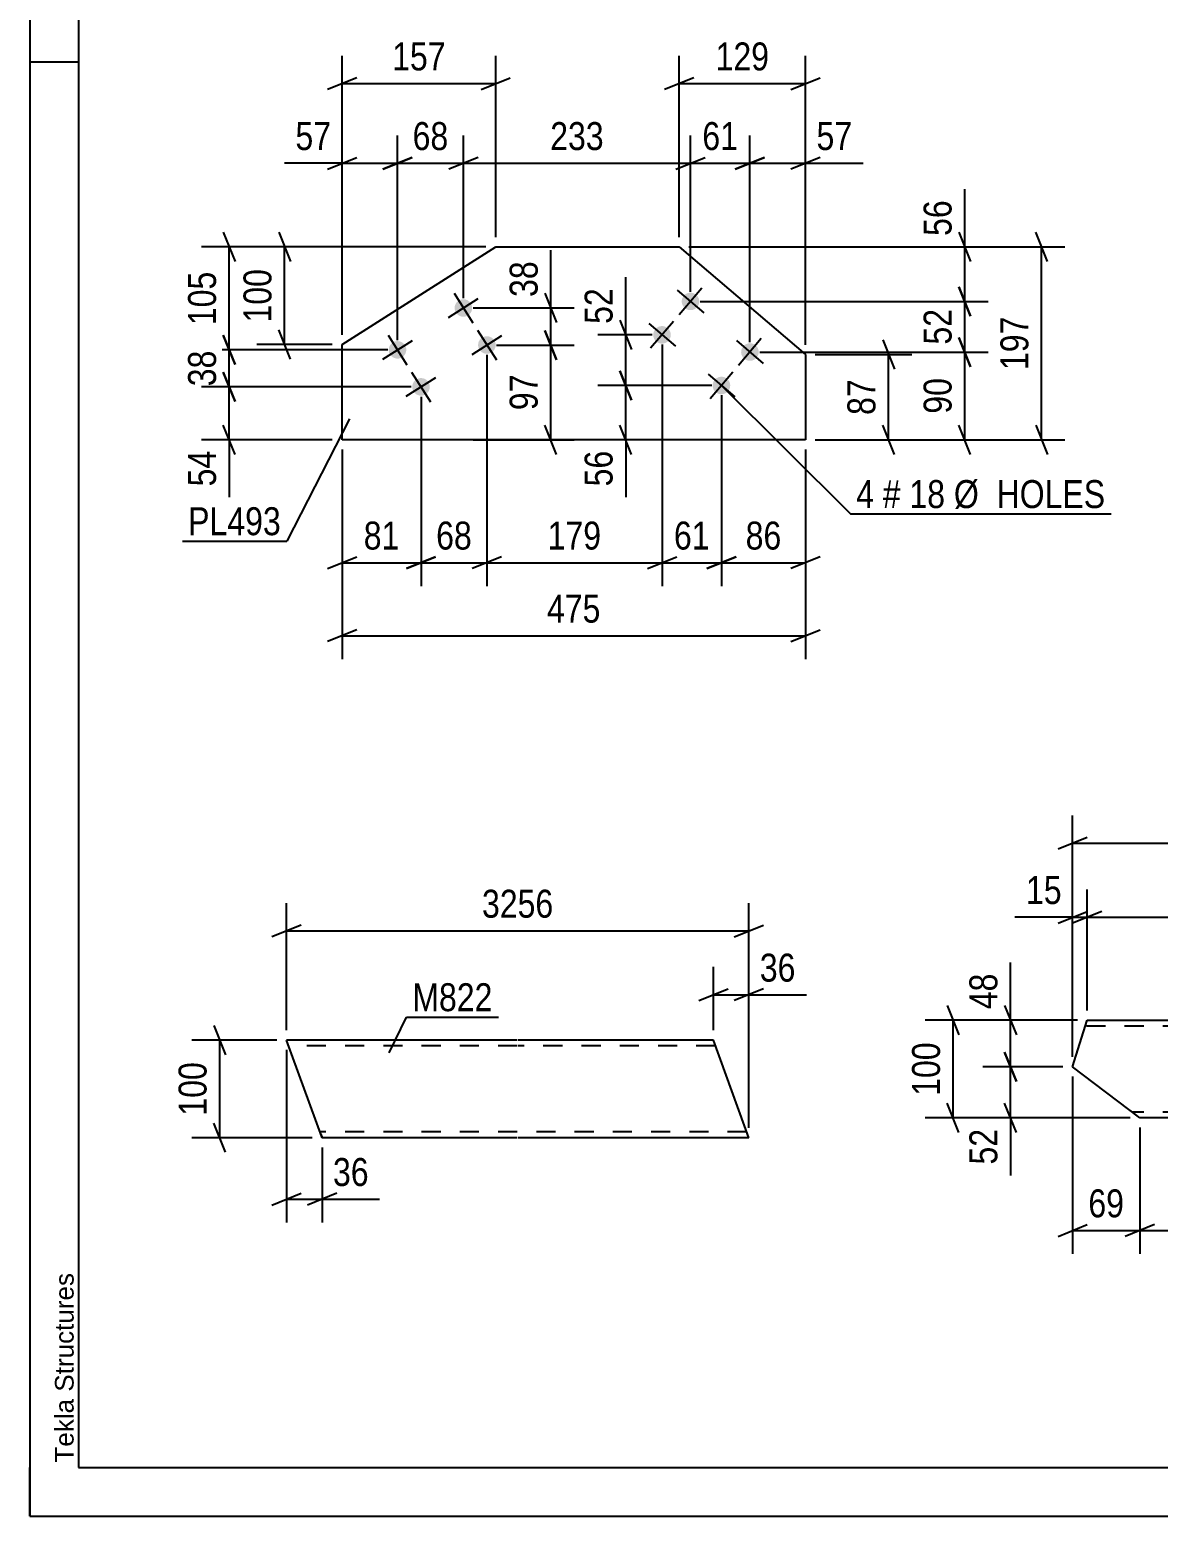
# Model space of a CAD drawing. Header units: millimetres. Extents: x 0 to 420, y 0 to 297.
# Drawn here: x 0 to 115.7, y 0 to 152.3 of the extents above; entities that cross this region are included whole.
import ezdxf

# ---------------------------------------------------------------- set-up
doc = ezdxf.new("R2010")
doc.units = ezdxf.units.MM
doc.linetypes.add('DXK_LINE_DOT2', pattern=[3.9198, 1.9599, -1.9599])
doc.styles.add('Arial', font='ARIAL.TTF', dxfattribs={"height": 0.2})
doc.styles.add('Arial Narrow', font='ARIALN.TTF', dxfattribs={"height": 0.2})

# ---------------------------------------------------------------- blocks, each defined once
blk = doc.blocks.new('Unknown-761523275-1113')
at = {"color": 5, "linetype": 'Continuous'}
for p, q in [((0, 297), (0, 0)), ((5, 292), (5, 5)), ((5, 149), (0, 149)), ((0, 0), (0, 5)), ((5, 5), (415, 5)), ((0, 0), (420, 0))]:
    blk.add_line(p, q, dxfattribs=at)
at = {"color": 174, "linetype": 'Continuous', "style": 'Arial'}
blk.add_text('Tekla Structures', height=1.9102, rotation=90, dxfattribs=at).set_placement((4.5, 5.5))
blk = doc.blocks.new('Part-761523275-16769 - 16768')
at = {"color": 2, "linetype": 'Continuous'}
for p, q in [((49.96, 48.79), (26.32, 48.79)), ((29.92, 38.88), (26.32, 48.79)), ((70.06, 48.79), (50.06, 48.79)), ((73.26, 39.99), (70.06, 48.79)), ((73.7, 38.79), (73.26, 39.99)), ((29.96, 38.79), (29.92, 38.88)), ((49.96, 38.79), (29.96, 38.79)), ((73.7, 38.79), (50.06, 38.79))]:
    blk.add_line(p, q, dxfattribs=at)
at = {"color": 7, "linetype": 'DXK_LINE_DOT2'}
for p, q in [((49.96, 48.19), (26.53, 48.19)), ((70.27, 48.19), (50.06, 48.19)), ((49.96, 39.39), (29.74, 39.39)), ((29.83, 39.14), (29.96, 38.79)), ((73.48, 39.39), (50.06, 39.39)), ((73.66, 38.88), (73.57, 39.14)), ((73.7, 38.79), (73.66, 38.88))]:
    blk.add_line(p, q, dxfattribs=at)
blk = doc.blocks.new('Part-761523275-16803 - 16802')
at = {"color": 2, "linetype": 'Continuous'}
for p, q in [((106.88, 46.06), (108.36, 50.82)), ((108.36, 50.82), (133.76, 50.82)), ((133.86, 50.82), (153.86, 50.82)), ((153.86, 50.82), (162.85, 43.97)), ((113.76, 40.82), (106.88, 46.06)), ((162.85, 43.97), (161.87, 40.82)), ((133.76, 40.82), (113.76, 40.82)), ((161.87, 40.82), (133.86, 40.82))]:
    blk.add_line(p, q, dxfattribs=at)
at = {"color": 7, "linetype": 'DXK_LINE_DOT2'}
for p, q in [((133.76, 50.22), (108.18, 50.22)), ((154.64, 50.22), (133.86, 50.22)), ((113.76, 40.82), (112.74, 41.6)), ((133.76, 41.42), (112.97, 41.42)), ((162.06, 41.42), (133.86, 41.42))]:
    blk.add_line(p, q, dxfattribs=at)
blk = doc.blocks.new('Part-761523275-11053 - 11052')
at = {"color": 2, "linetype": 'Continuous'}
for p, q in [((32.01, 120.05), (47.75, 130.05)), ((47.75, 130.05), (66.56, 130.05)), ((66.56, 130.05), (79.5, 119.03)), ((32.01, 110.3), (32.01, 120.05)), ((79.5, 119.03), (79.5, 110.3)), ((79.5, 110.3), (32.01, 110.3))]:
    blk.add_line(p, q, dxfattribs=at)
blk = doc.blocks.new('Bolt-761523275-11054 - 11052')
at = {"linetype": 'Continuous'}
for points in [[(68.4, 123.89, -1), (67.03, 125.05, -1)], [(65.48, 120.46, -1), (64.11, 121.63, -1)], [(74.49, 118.7, -1), (73.12, 119.87, -1)], [(71.57, 115.27, -1), (70.2, 116.44, -1)]]:
    blk.add_hatch(color=1, dxfattribs=at).paths.add_polyline_path(points)
at = {"color": 1, "linetype": 'Continuous'}
for p, q in [((66.34, 125.64), (69.09, 123.3)), ((68.88, 125.84), (66.55, 123.1)), ((63.43, 122.21), (66.17, 119.88)), ((65.96, 122.41), (63.63, 119.67)), ((72.44, 120.45), (75.18, 118.12)), ((74.97, 120.66), (72.64, 117.91)), ((69.52, 117.02), (72.26, 114.69)), ((72.06, 117.23), (69.72, 114.49))]:
    blk.add_line(p, q, dxfattribs=at)
blk = doc.blocks.new('Bolt-761523275-11055 - 11052')
at = {"linetype": 'Continuous'}
for points in [[(45.2, 124.28, -1), (43.68, 123.32, -1)], [(38.45, 119.99, -1), (36.93, 119.03, -1)], [(47.61, 120.49, -1), (46.09, 119.52, -1)], [(40.86, 116.2, -1), (39.34, 115.23, -1)]]:
    blk.add_hatch(color=1, dxfattribs=at).paths.add_polyline_path(points)
at = {"color": 1, "linetype": 'Continuous'}
for p, q in [((43.48, 125.32), (45.41, 122.28)), ((42.92, 122.84), (45.96, 124.77)), ((36.17, 118.55), (39.21, 120.48)), ((36.72, 121.03), (38.65, 117.99)), ((45.33, 119.04), (48.37, 120.97)), ((45.89, 121.52), (47.82, 118.48)), ((38.58, 114.75), (41.62, 116.68)), ((39.14, 117.23), (41.07, 114.19))]:
    blk.add_line(p, q, dxfattribs=at)
blk = doc.blocks.new('StraightDimension-761523275-17254 - 16768')
at = {"color": 7, "linetype": 'Continuous'}
for p, q in [((18.87, 50.29), (20.07, 47.29)), ((25.32, 48.79), (16.62, 48.79)), ((19.47, 38.79), (19.47, 48.79)), ((20.07, 37.29), (18.87, 40.29)), ((28.96, 38.79), (16.62, 38.79))]:
    blk.add_line(p, q, dxfattribs=at)
at = {"color": 0}
blk.add_wipeout([(18.72, 47.13), (14.52, 47.13), (14.52, 40.45), (18.72, 40.45)], dxfattribs=at)
at = {"color": 3, "style": 'Arial Narrow'}
blk.add_text('100', height=2.863, rotation=90.0002, dxfattribs=at).set_placement((18.12, 41.05))
blk = doc.blocks.new('StraightDimension-761523275-17178 - 16768')
at = {"color": 7, "linetype": 'Continuous'}
for p, q in [((26.32, 49.79), (26.32, 62.83)), ((73.7, 39.79), (73.7, 62.83)), ((27.82, 60.58), (24.82, 59.38)), ((26.32, 59.98), (73.7, 59.98)), ((72.2, 59.38), (75.2, 60.58))]:
    blk.add_line(p, q, dxfattribs=at)
at = {"color": 0}
blk.add_wipeout([(54.26, 60.73), (54.26, 64.93), (45.75, 64.93), (45.75, 60.73)], dxfattribs=at)
at = {"color": 3, "style": 'Arial Narrow'}
blk.add_text('3256', height=2.863, dxfattribs=at).set_placement((46.35, 61.33))
blk = doc.blocks.new('StraightDimension-761523275-17189 - 16768')
at = {"color": 7, "linetype": 'Continuous'}
for p, q in [((70.06, 49.79), (70.06, 56.28)), ((73.7, 39.79), (73.7, 56.28)), ((68.56, 52.83), (71.56, 54.03)), ((70.06, 53.43), (73.7, 53.43)), ((75.2, 54.03), (72.2, 52.83))]:
    blk.add_line(p, q, dxfattribs=at)
at = {"color": 0}
blk.add_wipeout([(79.08, 54.18), (79.08, 58.38), (74.22, 58.38), (74.22, 54.18)], dxfattribs=at)
at = {"color": 7, "linetype": 'Continuous'}
blk.add_line((73.7, 53.43), (79.6, 53.43), dxfattribs=at)
blk.add_line((73.7, 53.43), (79.6, 53.43), dxfattribs=at)
at = {"color": 3, "style": 'Arial Narrow'}
blk.add_text('36', height=2.863, dxfattribs=at).set_placement((74.82, 54.78))
blk = doc.blocks.new('StraightDimension-761523275-17204 - 16768')
at = {"color": 7, "linetype": 'Continuous'}
for p, q in [((26.32, 47.79), (26.32, 30.09)), ((29.96, 37.79), (29.96, 30.09)), ((24.82, 31.89), (27.82, 33.09)), ((26.32, 32.49), (29.96, 32.49)), ((31.46, 33.09), (28.46, 31.89))]:
    blk.add_line(p, q, dxfattribs=at)
at = {"color": 0}
blk.add_wipeout([(35.34, 33.24), (35.34, 37.44), (30.48, 37.44), (30.48, 33.24)], dxfattribs=at)
at = {"color": 7, "linetype": 'Continuous'}
blk.add_line((29.96, 32.49), (35.86, 32.49), dxfattribs=at)
blk.add_line((29.96, 32.49), (35.86, 32.49), dxfattribs=at)
at = {"color": 3, "style": 'Arial Narrow'}
blk.add_text('36', height=2.863, dxfattribs=at).set_placement((31.08, 33.84))
blk = doc.blocks.new('StraightDimension-761523275-16851 - 16802')
at = {"color": 7, "linetype": 'Continuous'}
for p, q in [((106.88, 47.06), (106.88, 64.23)), ((108.36, 51.82), (108.36, 64.23)), ((105.38, 60.78), (108.38, 61.98)), ((109.86, 61.98), (106.86, 60.78)), ((106.88, 61.38), (108.36, 61.38))]:
    blk.add_line(p, q, dxfattribs=at)
at = {"color": 0}
blk.add_wipeout([(106.36, 62.13), (106.36, 66.33), (101.5, 66.33), (101.5, 62.13)], dxfattribs=at)
at = {"color": 7, "linetype": 'Continuous'}
blk.add_line((106.88, 61.38), (100.97, 61.38), dxfattribs=at)
blk.add_line((106.88, 61.38), (100.97, 61.38), dxfattribs=at)
at = {"color": 3, "style": 'Arial Narrow'}
blk.add_text('15', height=2.863, dxfattribs=at).set_placement((102.1, 62.73))
blk = doc.blocks.new('StraightDimension-761523275-17006 - 16802')
at = {"color": 7, "linetype": 'Continuous'}
for p, q in [((99.91, 52.32), (101.11, 49.32)), ((107.36, 50.82), (97.66, 50.82)), ((100.51, 46.06), (100.51, 50.82)), ((101.11, 44.56), (99.91, 47.56)), ((105.88, 46.06), (97.66, 46.06))]:
    blk.add_line(p, q, dxfattribs=at)
at = {"color": 0}
blk.add_wipeout([(99.76, 56.2), (95.56, 56.2), (95.56, 51.35), (99.76, 51.35)], dxfattribs=at)
at = {"color": 7, "linetype": 'Continuous'}
blk.add_line((100.51, 50.82), (100.51, 56.73), dxfattribs=at)
blk.add_line((100.51, 50.82), (100.51, 56.73), dxfattribs=at)
at = {"color": 3, "style": 'Arial Narrow'}
blk.add_text('48', height=2.863, rotation=90.0002, dxfattribs=at).set_placement((99.16, 51.95))
blk = doc.blocks.new('StraightDimension-761523275-16817 - 16802')
at = {"color": 7, "linetype": 'Continuous'}
for p, q in [((106.88, 47.06), (106.88, 71.8)), ((162.85, 44.97), (162.85, 71.8)), ((108.38, 69.55), (105.38, 68.35)), ((106.88, 68.95), (162.85, 68.95)), ((161.35, 68.35), (164.35, 69.55))]:
    blk.add_line(p, q, dxfattribs=at)
at = {"color": 0}
blk.add_wipeout([(139.12, 69.7), (139.12, 73.9), (130.61, 73.9), (130.61, 69.7)], dxfattribs=at)
at = {"color": 3, "style": 'Arial Narrow'}
blk.add_text('3162', height=2.863, dxfattribs=at).set_placement((131.21, 70.3))
blk = doc.blocks.new('StraightDimension-761523275-16928 - 16802')
at = {"color": 7, "linetype": 'Continuous'}
for p, q in [((113.76, 39.82), (113.76, 26.88)), ((161.87, 39.82), (161.87, 26.88)), ((115.26, 29.88), (112.26, 28.68)), ((113.76, 29.28), (161.87, 29.28)), ((160.37, 28.68), (163.37, 29.88))]:
    blk.add_line(p, q, dxfattribs=at)
at = {"color": 0}
blk.add_wipeout([(142.07, 30.03), (142.07, 34.23), (133.56, 34.23), (133.56, 30.03)], dxfattribs=at)
at = {"color": 3, "style": 'Arial Narrow'}
blk.add_text('3083', height=2.863, dxfattribs=at).set_placement((134.16, 30.63))
blk = doc.blocks.new('StraightDimension-761523275-17055 - 16802')
at = {"color": 7, "linetype": 'Continuous'}
for p, q in [((94.03, 52.32), (95.23, 49.32)), ((107.36, 50.82), (91.78, 50.82)), ((94.63, 40.82), (94.63, 50.82)), ((95.23, 39.32), (94.03, 42.32)), ((112.76, 40.82), (91.78, 40.82))]:
    blk.add_line(p, q, dxfattribs=at)
at = {"color": 0}
blk.add_wipeout([(93.88, 49.16), (89.68, 49.16), (89.68, 42.48), (93.88, 42.48)], dxfattribs=at)
at = {"color": 3, "style": 'Arial Narrow'}
blk.add_text('100', height=2.863, rotation=90.0002, dxfattribs=at).set_placement((93.28, 43.08))
blk = doc.blocks.new('StraightDimension-761523275-16850 - 16802')
at = {"color": 7, "linetype": 'Continuous'}
for p, q in [((108.36, 51.82), (108.36, 64.23)), ((153.86, 51.82), (153.86, 64.23)), ((109.86, 61.98), (106.86, 60.78)), ((108.36, 61.38), (153.86, 61.38)), ((152.36, 60.78), (155.36, 61.98))]:
    blk.add_line(p, q, dxfattribs=at)
at = {"color": 0}
blk.add_wipeout([(135.37, 62.13), (135.37, 66.33), (126.85, 66.33), (126.85, 62.13)], dxfattribs=at)
at = {"color": 3, "style": 'Arial Narrow'}
blk.add_text('3057', height=2.863, dxfattribs=at).set_placement((127.45, 62.73))
blk = doc.blocks.new('StraightDimension-761523275-16929 - 16802')
at = {"color": 7, "linetype": 'Continuous'}
for p, q in [((106.88, 45.06), (106.88, 26.88)), ((113.76, 39.82), (113.76, 26.88)), ((105.38, 28.68), (108.38, 29.88)), ((106.88, 29.28), (113.76, 29.28)), ((115.26, 29.88), (112.26, 28.68))]:
    blk.add_line(p, q, dxfattribs=at)
at = {"color": 0}
blk.add_wipeout([(112.75, 30.03), (112.75, 34.23), (107.89, 34.23), (107.89, 30.03)], dxfattribs=at)
at = {"color": 3, "style": 'Arial Narrow'}
blk.add_text('69', height=2.863, dxfattribs=at).set_placement((108.49, 30.63))
blk = doc.blocks.new('StraightDimension-761523275-17007 - 16802')
at = {"color": 7, "linetype": 'Continuous'}
for p, q in [((99.91, 47.56), (101.11, 44.56)), ((105.88, 46.06), (97.66, 46.06)), ((100.51, 40.82), (100.51, 46.06)), ((101.11, 39.32), (99.91, 42.32)), ((112.76, 40.82), (97.66, 40.82))]:
    blk.add_line(p, q, dxfattribs=at)
at = {"color": 0}
blk.add_wipeout([(99.76, 40.3), (95.56, 40.3), (95.56, 35.44), (99.76, 35.44)], dxfattribs=at)
at = {"color": 7, "linetype": 'Continuous'}
blk.add_line((100.51, 40.82), (100.51, 34.92), dxfattribs=at)
blk.add_line((100.51, 40.82), (100.51, 34.92), dxfattribs=at)
at = {"color": 3, "style": 'Arial Narrow'}
blk.add_text('52', height=2.863, rotation=90.0002, dxfattribs=at).set_placement((99.16, 36.04))
blk = doc.blocks.new('StraightDimension-761523275-15028 - 11052')
at = {"color": 7, "linetype": 'Continuous'}
for p, q in [((44.44, 124.8), (44.44, 141.48)), ((67.71, 125.47), (67.71, 141.48)), ((45.94, 139.23), (42.94, 138.03)), ((44.44, 138.63), (67.71, 138.63)), ((66.21, 138.03), (69.21, 139.23))]:
    blk.add_line(p, q, dxfattribs=at)
at = {"color": 0}
blk.add_wipeout([(59.42, 139.38), (59.42, 143.58), (52.74, 143.58), (52.74, 139.38)], dxfattribs=at)
at = {"color": 3, "style": 'Arial Narrow'}
blk.add_text('233', height=2.863, dxfattribs=at).set_placement((53.34, 139.98))
blk = doc.blocks.new('StraightDimension-761523275-15030 - 11052')
at = {"color": 7, "linetype": 'Continuous'}
for p, q in [((32.01, 121.05), (32.01, 141.48)), ((37.69, 120.51), (37.69, 141.48)), ((30.51, 138.03), (33.51, 139.23)), ((32.01, 138.63), (37.69, 138.63)), ((39.19, 139.23), (36.19, 138.03))]:
    blk.add_line(p, q, dxfattribs=at)
at = {"color": 0}
blk.add_wipeout([(31.49, 139.38), (31.49, 143.58), (26.63, 143.58), (26.63, 139.38)], dxfattribs=at)
at = {"color": 7, "linetype": 'Continuous'}
blk.add_line((32.01, 138.63), (26.11, 138.63), dxfattribs=at)
blk.add_line((32.01, 138.63), (26.11, 138.63), dxfattribs=at)
at = {"color": 3, "style": 'Arial Narrow'}
blk.add_text('57', height=2.863, dxfattribs=at).set_placement((27.23, 139.98))
blk = doc.blocks.new('StraightDimension-761523275-15026 - 11052')
at = {"color": 7, "linetype": 'Continuous'}
for p, q in [((73.81, 120.28), (73.81, 141.48)), ((79.5, 120.03), (79.5, 141.48)), ((72.31, 138.03), (75.31, 139.23)), ((73.81, 138.63), (79.5, 138.63)), ((81, 139.23), (78, 138.03))]:
    blk.add_line(p, q, dxfattribs=at)
at = {"color": 0}
blk.add_wipeout([(84.88, 139.38), (84.88, 143.58), (80.03, 143.58), (80.03, 139.38)], dxfattribs=at)
at = {"color": 7, "linetype": 'Continuous'}
blk.add_line((79.5, 138.63), (85.41, 138.63), dxfattribs=at)
blk.add_line((79.5, 138.63), (85.41, 138.63), dxfattribs=at)
at = {"color": 3, "style": 'Arial Narrow'}
blk.add_text('57', height=2.863, dxfattribs=at).set_placement((80.63, 139.98))
blk = doc.blocks.new('StraightDimension-761523275-15027 - 11052')
at = {"color": 7, "linetype": 'Continuous'}
for p, q in [((67.71, 125.47), (67.71, 141.48)), ((73.81, 120.28), (73.81, 141.48)), ((66.21, 138.03), (69.21, 139.23)), ((67.71, 138.63), (73.81, 138.63)), ((75.31, 139.23), (72.31, 138.03))]:
    blk.add_line(p, q, dxfattribs=at)
at = {"color": 0}
blk.add_wipeout([(73.19, 139.38), (73.19, 143.58), (68.33, 143.58), (68.33, 139.38)], dxfattribs=at)
at = {"color": 3, "style": 'Arial Narrow'}
blk.add_text('61', height=2.863, dxfattribs=at).set_placement((68.93, 139.98))
blk = doc.blocks.new('StraightDimension-761523275-15029 - 11052')
at = {"color": 7, "linetype": 'Continuous'}
for p, q in [((37.69, 120.51), (37.69, 141.48)), ((44.44, 124.8), (44.44, 141.48)), ((36.19, 138.03), (39.19, 139.23)), ((37.69, 138.63), (44.44, 138.63)), ((45.94, 139.23), (42.94, 138.03))]:
    blk.add_line(p, q, dxfattribs=at)
at = {"color": 0}
blk.add_wipeout([(43.49, 139.38), (43.49, 143.58), (38.64, 143.58), (38.64, 139.38)], dxfattribs=at)
at = {"color": 3, "style": 'Arial Narrow'}
blk.add_text('68', height=2.863, dxfattribs=at).set_placement((39.24, 139.98))
blk = doc.blocks.new('StraightDimension-761523275-15099 - 11052')
at = {"color": 7, "linetype": 'Continuous'}
for p, q in [((66.56, 131.05), (66.56, 149.64)), ((79.5, 120.03), (79.5, 149.64)), ((68.06, 147.39), (65.06, 146.19)), ((66.56, 146.79), (79.5, 146.79)), ((78, 146.19), (81, 147.39))]:
    blk.add_line(p, q, dxfattribs=at)
at = {"color": 0}
blk.add_wipeout([(76.37, 147.54), (76.37, 151.74), (69.69, 151.74), (69.69, 147.54)], dxfattribs=at)
at = {"color": 3, "style": 'Arial Narrow'}
blk.add_text('129', height=2.863, dxfattribs=at).set_placement((70.29, 148.14))
blk = doc.blocks.new('StraightDimension-761523275-15391 - 11052')
at = {"color": 7, "linetype": 'Continuous'}
for p, q in [((60.48, 117.36), (61.68, 114.36)), ((69.89, 115.86), (58.23, 115.86)), ((61.08, 110.3), (61.08, 115.86)), ((61.68, 108.8), (60.48, 111.8)), ((63.8, 110.3), (58.23, 110.3))]:
    blk.add_line(p, q, dxfattribs=at)
at = {"color": 0}
blk.add_wipeout([(60.33, 109.78), (56.13, 109.78), (56.13, 104.92), (60.33, 104.92)], dxfattribs=at)
at = {"color": 7, "linetype": 'Continuous'}
blk.add_line((61.08, 110.3), (61.08, 104.4), dxfattribs=at)
blk.add_line((61.08, 110.3), (61.08, 104.4), dxfattribs=at)
at = {"color": 3, "style": 'Arial Narrow'}
blk.add_text('56', height=2.863, rotation=90.0002, dxfattribs=at).set_placement((59.73, 105.52))
blk = doc.blocks.new('StraightDimension-761523275-15101 - 11052')
at = {"color": 7, "linetype": 'Continuous'}
for p, q in [((32.01, 121.05), (32.01, 149.64)), ((47.75, 131.05), (47.75, 149.64)), ((33.51, 147.39), (30.51, 146.19)), ((32.01, 146.79), (47.75, 146.79)), ((46.25, 146.19), (49.25, 147.39))]:
    blk.add_line(p, q, dxfattribs=at)
at = {"color": 0}
blk.add_wipeout([(43.23, 147.54), (43.23, 151.74), (36.54, 151.74), (36.54, 147.54)], dxfattribs=at)
at = {"color": 3, "style": 'Arial Narrow'}
blk.add_text('157', height=2.863, dxfattribs=at).set_placement((37.14, 148.14))
blk = doc.blocks.new('StraightDimension-761523275-15268 - 11052')
at = {"color": 7, "linetype": 'Continuous'}
for p, q in [((95.22, 131.55), (96.42, 128.55)), ((67.56, 130.05), (98.22, 130.05)), ((95.82, 124.47), (95.82, 130.05)), ((96.42, 122.97), (95.22, 125.97)), ((68.71, 124.47), (98.22, 124.47))]:
    blk.add_line(p, q, dxfattribs=at)
at = {"color": 0}
blk.add_wipeout([(95.07, 135.43), (90.87, 135.43), (90.87, 130.58), (95.07, 130.58)], dxfattribs=at)
at = {"color": 7, "linetype": 'Continuous'}
blk.add_line((95.82, 130.05), (95.82, 135.96), dxfattribs=at)
blk.add_line((95.82, 130.05), (95.82, 135.96), dxfattribs=at)
at = {"color": 3, "style": 'Arial Narrow'}
blk.add_text('56', height=2.863, rotation=90.0002, dxfattribs=at).set_placement((94.47, 131.18))
blk = doc.blocks.new('StraightDimension-761523275-15140 - 11052')
at = {"color": 7, "linetype": 'Continuous'}
for p, q in [((70.89, 114.86), (70.89, 95.3)), ((79.5, 109.3), (79.5, 95.3)), ((69.39, 97.1), (72.39, 98.3)), ((70.89, 97.7), (79.5, 97.7)), ((81, 98.3), (78, 97.1))]:
    blk.add_line(p, q, dxfattribs=at)
at = {"color": 0}
blk.add_wipeout([(77.62, 98.45), (77.62, 102.65), (72.77, 102.65), (72.77, 98.45)], dxfattribs=at)
at = {"color": 3, "style": 'Arial Narrow'}
blk.add_text('86', height=2.863, dxfattribs=at).set_placement((73.37, 99.05))
blk = doc.blocks.new('StraightDimension-761523275-15269 - 11052')
at = {"color": 7, "linetype": 'Continuous'}
for p, q in [((95.22, 125.97), (96.42, 122.97)), ((68.71, 124.47), (98.22, 124.47)), ((95.82, 119.28), (95.82, 124.47)), ((96.42, 117.78), (95.22, 120.78)), ((74.81, 119.28), (98.22, 119.28))]:
    blk.add_line(p, q, dxfattribs=at)
at = {"color": 0}
blk.add_wipeout([(95.07, 124.31), (90.87, 124.31), (90.87, 119.45), (95.07, 119.45)], dxfattribs=at)
at = {"color": 3, "style": 'Arial Narrow'}
blk.add_text('52', height=2.863, rotation=90.0002, dxfattribs=at).set_placement((94.47, 120.05))
blk = doc.blocks.new('StraightDimension-761523275-15141 - 11052')
at = {"color": 7, "linetype": 'Continuous'}
for p, q in [((64.8, 120.04), (64.8, 95.3)), ((70.89, 114.86), (70.89, 95.3)), ((63.3, 97.1), (66.3, 98.3)), ((64.8, 97.7), (70.89, 97.7)), ((72.39, 98.3), (69.39, 97.1))]:
    blk.add_line(p, q, dxfattribs=at)
at = {"color": 0}
blk.add_wipeout([(70.27, 98.45), (70.27, 102.65), (65.42, 102.65), (65.42, 98.45)], dxfattribs=at)
at = {"color": 3, "style": 'Arial Narrow'}
blk.add_text('61', height=2.863, dxfattribs=at).set_placement((66.02, 99.05))
blk = doc.blocks.new('StraightDimension-761523275-15270 - 11052')
at = {"color": 7, "linetype": 'Continuous'}
for p, q in [((95.22, 120.78), (96.42, 117.78)), ((74.81, 119.28), (98.22, 119.28)), ((95.82, 110.3), (95.82, 119.28)), ((96.42, 108.8), (95.22, 111.8)), ((80.5, 110.3), (98.22, 110.3))]:
    blk.add_line(p, q, dxfattribs=at)
at = {"color": 0}
blk.add_wipeout([(95.07, 117.22), (90.87, 117.22), (90.87, 112.37), (95.07, 112.37)], dxfattribs=at)
at = {"color": 3, "style": 'Arial Narrow'}
blk.add_text('90', height=2.863, rotation=90.0002, dxfattribs=at).set_placement((94.47, 112.97))
blk = doc.blocks.new('StraightDimension-761523275-15142 - 11052')
at = {"color": 7, "linetype": 'Continuous'}
for p, q in [((46.85, 119), (46.85, 95.3)), ((64.8, 120.04), (64.8, 95.3)), ((48.35, 98.3), (45.35, 97.1)), ((46.85, 97.7), (64.8, 97.7)), ((63.3, 97.1), (66.3, 98.3))]:
    blk.add_line(p, q, dxfattribs=at)
at = {"color": 0}
blk.add_wipeout([(59.17, 98.45), (59.17, 102.65), (52.48, 102.65), (52.48, 98.45)], dxfattribs=at)
at = {"color": 3, "style": 'Arial Narrow'}
blk.add_text('179', height=2.863, dxfattribs=at).set_placement((53.08, 99.05))
blk = doc.blocks.new('StraightDimension-761523275-15143 - 11052')
at = {"color": 7, "linetype": 'Continuous'}
for p, q in [((46.85, 119), (46.85, 95.3)), ((40.1, 114.71), (40.1, 95.3)), ((38.6, 97.1), (41.6, 98.3)), ((40.1, 97.7), (46.85, 97.7)), ((48.35, 98.3), (45.35, 97.1))]:
    blk.add_line(p, q, dxfattribs=at)
at = {"color": 0}
blk.add_wipeout([(45.9, 98.45), (45.9, 102.65), (41.05, 102.65), (41.05, 98.45)], dxfattribs=at)
at = {"color": 3, "style": 'Arial Narrow'}
blk.add_text('68', height=2.863, dxfattribs=at).set_placement((41.65, 99.05))
blk = doc.blocks.new('StraightDimension-761523275-15144 - 11052')
at = {"color": 7, "linetype": 'Continuous'}
for p, q in [((40.1, 114.71), (40.1, 95.3)), ((32.01, 109.3), (32.01, 95.3)), ((30.51, 97.1), (33.51, 98.3)), ((32.01, 97.7), (40.1, 97.7)), ((41.6, 98.3), (38.6, 97.1))]:
    blk.add_line(p, q, dxfattribs=at)
at = {"color": 0}
blk.add_wipeout([(38.48, 98.45), (38.48, 102.65), (33.63, 102.65), (33.63, 98.45)], dxfattribs=at)
at = {"color": 3, "style": 'Arial Narrow'}
blk.add_text('81', height=2.863, dxfattribs=at).set_placement((34.23, 99.05))
blk = doc.blocks.new('StraightDimension-761523275-15179 - 11052')
at = {"color": 7, "linetype": 'Continuous'}
for p, q in [((32.01, 109.3), (32.01, 87.81)), ((79.5, 109.3), (79.5, 87.81)), ((33.51, 90.81), (30.51, 89.61)), ((32.01, 90.21), (79.5, 90.21)), ((78, 89.61), (81, 90.81))]:
    blk.add_line(p, q, dxfattribs=at)
at = {"color": 0}
blk.add_wipeout([(59.1, 90.96), (59.1, 95.16), (52.41, 95.16), (52.41, 90.96)], dxfattribs=at)
at = {"color": 3, "style": 'Arial Narrow'}
blk.add_text('475', height=2.863, dxfattribs=at).set_placement((53.01, 91.56))
blk = doc.blocks.new('StraightDimension-761523275-15184 - 11052')
at = {"color": 7, "linetype": 'Continuous'}
for p, q in [((19.84, 131.55), (21.04, 128.55)), ((46.75, 130.05), (17.59, 130.05)), ((20.44, 119.51), (20.44, 130.05)), ((21.04, 118.01), (19.84, 121.01)), ((36.69, 119.51), (17.59, 119.51))]:
    blk.add_line(p, q, dxfattribs=at)
at = {"color": 0}
blk.add_wipeout([(19.69, 128.12), (15.49, 128.12), (15.49, 121.44), (19.69, 121.44)], dxfattribs=at)
at = {"color": 3, "style": 'Arial Narrow'}
blk.add_text('105', height=2.863, rotation=90.0002, dxfattribs=at).set_placement((19.09, 122.04))
blk = doc.blocks.new('StraightDimension-761523275-15185 - 11052')
at = {"color": 7, "linetype": 'Continuous'}
for p, q in [((19.84, 121.01), (21.04, 118.01)), ((36.69, 119.51), (17.59, 119.51)), ((20.44, 115.71), (20.44, 119.51)), ((21.04, 114.21), (19.84, 117.21)), ((39.1, 115.71), (17.59, 115.71))]:
    blk.add_line(p, q, dxfattribs=at)
at = {"color": 0}
blk.add_wipeout([(19.69, 120.04), (15.49, 120.04), (15.49, 115.18), (19.69, 115.18)], dxfattribs=at)
at = {"color": 3, "style": 'Arial Narrow'}
blk.add_text('38', height=2.863, rotation=90.0002, dxfattribs=at).set_placement((19.09, 115.78))
blk = doc.blocks.new('StraightDimension-761523275-15186 - 11052')
at = {"color": 7, "linetype": 'Continuous'}
for p, q in [((19.84, 117.21), (21.04, 114.21)), ((39.1, 115.71), (17.59, 115.71)), ((20.44, 110.3), (20.44, 115.71)), ((21.04, 108.8), (19.84, 111.8)), ((31.01, 110.3), (17.59, 110.3))]:
    blk.add_line(p, q, dxfattribs=at)
at = {"color": 0}
blk.add_wipeout([(19.69, 109.78), (15.49, 109.78), (15.49, 104.92), (19.69, 104.92)], dxfattribs=at)
at = {"color": 7, "linetype": 'Continuous'}
blk.add_line((20.44, 110.3), (20.44, 104.4), dxfattribs=at)
blk.add_line((20.44, 110.3), (20.44, 104.4), dxfattribs=at)
at = {"color": 3, "style": 'Arial Narrow'}
blk.add_text('54', height=2.863, rotation=90.0002, dxfattribs=at).set_placement((19.09, 105.52))
blk = doc.blocks.new('StraightDimension-761523275-15291 - 11052')
at = {"color": 7, "linetype": 'Continuous'}
for p, q in [((87.41, 120.53), (88.61, 117.53)), ((80.5, 119.03), (90.41, 119.03)), ((88.01, 110.3), (88.01, 119.03)), ((88.61, 108.8), (87.41, 111.8)), ((80.5, 110.3), (90.41, 110.3))]:
    blk.add_line(p, q, dxfattribs=at)
at = {"color": 0}
blk.add_wipeout([(87.26, 117.1), (83.06, 117.1), (83.06, 112.24), (87.26, 112.24)], dxfattribs=at)
at = {"color": 3, "style": 'Arial Narrow'}
blk.add_text('87', height=2.863, rotation=90.0002, dxfattribs=at).set_placement((86.66, 112.84))
blk = doc.blocks.new('StraightDimension-761523275-15298 - 11052')
at = {"color": 7, "linetype": 'Continuous'}
for p, q in [((25.52, 131.55), (26.72, 128.55)), ((46.75, 130.05), (23.27, 130.05)), ((26.12, 120.05), (26.12, 130.05)), ((26.72, 118.55), (25.52, 121.55)), ((31.01, 120.05), (23.27, 120.05))]:
    blk.add_line(p, q, dxfattribs=at)
at = {"color": 0}
blk.add_wipeout([(25.37, 128.4), (21.17, 128.4), (21.17, 121.71), (25.37, 121.71)], dxfattribs=at)
at = {"color": 3, "style": 'Arial Narrow'}
blk.add_text('100', height=2.863, rotation=90.0002, dxfattribs=at).set_placement((24.77, 122.31))
blk = doc.blocks.new('StraightDimension-761523275-15309 - 11052')
at = {"color": 7, "linetype": 'Continuous'}
for p, q in [((104.29, 128.55), (103.09, 131.55)), ((67.56, 130.05), (106.09, 130.05)), ((103.69, 110.3), (103.69, 130.05)), ((103.09, 111.8), (104.29, 108.8)), ((80.5, 110.3), (106.09, 110.3))]:
    blk.add_line(p, q, dxfattribs=at)
at = {"color": 0}
blk.add_wipeout([(102.94, 123.52), (98.74, 123.52), (98.74, 116.84), (102.94, 116.84)], dxfattribs=at)
at = {"color": 3, "style": 'Arial Narrow'}
blk.add_text('197', height=2.863, rotation=90.0002, dxfattribs=at).set_placement((102.34, 117.44))
blk = doc.blocks.new('StraightDimension-761523275-15366 - 11052')
at = {"color": 7, "linetype": 'Continuous'}
for p, q in [((52.8, 125.3), (54, 122.3)), ((45.44, 123.8), (55.8, 123.8)), ((53.4, 120), (53.4, 123.8)), ((54, 118.5), (52.8, 121.5)), ((47.85, 120), (55.8, 120))]:
    blk.add_line(p, q, dxfattribs=at)
at = {"color": 0}
blk.add_wipeout([(52.65, 129.18), (48.45, 129.18), (48.45, 124.33), (52.65, 124.33)], dxfattribs=at)
at = {"color": 7, "linetype": 'Continuous'}
blk.add_line((53.4, 123.8), (53.4, 129.71), dxfattribs=at)
blk.add_line((53.4, 123.8), (53.4, 129.71), dxfattribs=at)
at = {"color": 3, "style": 'Arial Narrow'}
blk.add_text('38', height=2.863, rotation=90.0002, dxfattribs=at).set_placement((52.05, 124.93))
blk = doc.blocks.new('StraightDimension-761523275-15367 - 11052')
at = {"color": 7, "linetype": 'Continuous'}
for p, q in [((52.8, 121.5), (54, 118.5)), ((47.85, 120), (55.8, 120)), ((53.4, 110.3), (53.4, 120)), ((54, 108.8), (52.8, 111.8)), ((45.44, 110.3), (55.8, 110.3))]:
    blk.add_line(p, q, dxfattribs=at)
at = {"color": 0}
blk.add_wipeout([(52.65, 117.58), (48.45, 117.58), (48.45, 112.73), (52.65, 112.73)], dxfattribs=at)
at = {"color": 3, "style": 'Arial Narrow'}
blk.add_text('97', height=2.863, rotation=90.0002, dxfattribs=at).set_placement((52.05, 113.33))
blk = doc.blocks.new('StraightDimension-761523275-15390 - 11052')
at = {"color": 7, "linetype": 'Continuous'}
for p, q in [((60.48, 122.54), (61.68, 119.54)), ((63.8, 121.04), (58.23, 121.04)), ((61.08, 115.86), (61.08, 121.04)), ((61.68, 114.36), (60.48, 117.36)), ((69.89, 115.86), (58.23, 115.86))]:
    blk.add_line(p, q, dxfattribs=at)
at = {"color": 0}
blk.add_wipeout([(60.33, 126.43), (56.13, 126.43), (56.13, 121.57), (60.33, 121.57)], dxfattribs=at)
at = {"color": 7, "linetype": 'Continuous'}
blk.add_line((61.08, 121.04), (61.08, 126.95), dxfattribs=at)
blk.add_line((61.08, 121.04), (61.08, 126.95), dxfattribs=at)
at = {"color": 3, "style": 'Arial Narrow'}
blk.add_text('52', height=2.863, rotation=90.0002, dxfattribs=at).set_placement((59.73, 122.17))
blk = doc.blocks.new('Mark-761523275-17216 - 16768')
at = {"color": 0}
blk.add_wipeout([(47.43, 51.75), (47.43, 54.75), (39.21, 54.75), (39.21, 51.75)], dxfattribs=at)
blk.add_wipeout([(47.43, 51.75), (47.43, 54.75), (39.21, 54.75), (39.21, 51.75)], dxfattribs=at)
at = {"color": 30, "linetype": 'Continuous'}
for p, q in [((36.82, 47.49), (38.61, 51.15)), ((38.61, 51.15), (48.03, 51.15))]:
    blk.add_line(p, q, dxfattribs=at)
at = {"color": 3, "style": 'Arial Narrow'}
blk.add_text('M822', height=2.863, dxfattribs=at).set_placement((39.21, 51.75))
blk = doc.blocks.new('Mark-761523275-15315 - 11052')
at = {"color": 0}
for points in [[(86.52, 103.3), (86.52, 106.3), (84.7, 106.3), (84.7, 103.3)], [(89.25, 103.3), (89.25, 106.3), (87.42, 106.3), (87.42, 103.3)], [(93.81, 103.3), (93.81, 106.3), (90.15, 106.3), (90.15, 103.3)], [(110.24, 103.3), (110.24, 106.3), (94.71, 106.3), (94.71, 103.3)]]:
    blk.add_wipeout(points, dxfattribs=at)
for points in [[(86.52, 103.3), (86.52, 106.3), (84.7, 106.3), (84.7, 103.3)], [(89.25, 103.3), (89.25, 106.3), (87.42, 106.3), (87.42, 103.3)], [(93.81, 103.3), (93.81, 106.3), (90.15, 106.3), (90.15, 103.3)], [(110.24, 103.3), (110.24, 106.3), (94.71, 106.3), (94.71, 103.3)]]:
    blk.add_wipeout(points, dxfattribs=at)
at = {"color": 7, "linetype": 'Continuous'}
for p, q in [((70.89, 115.86), (84.1, 102.7)), ((84.1, 102.7), (110.84, 102.7))]:
    blk.add_line(p, q, dxfattribs=at)
at = {"color": 3, "style": 'Arial Narrow'}
for s, height, p in [('4', 2.86, (84.7, 103.3)), ('#', 2.86, (87.42, 103.3)), ('18', 2.863, (90.15, 103.3)), ('Ø  HOLES', 2.863, (94.71, 103.3))]:
    blk.add_text(s, height=height, dxfattribs=at).set_placement(p)
blk = doc.blocks.new('Mark-761523275-12092 - 11052')
at = {"color": 0}
blk.add_wipeout([(25.74, 100.52), (25.74, 103.52), (16.24, 103.52), (16.24, 100.52)], dxfattribs=at)
blk.add_wipeout([(25.74, 100.52), (25.74, 103.52), (16.24, 103.52), (16.24, 100.52)], dxfattribs=at)
at = {"color": 30, "linetype": 'Continuous'}
for p in [(32.77, 112.45), (15.64, 99.92)]:
    blk.add_line(p, (26.34, 99.92), dxfattribs=at)
at = {"color": 3, "style": 'Arial Narrow'}
blk.add_text('PL493', height=2.863, dxfattribs=at).set_placement((16.24, 100.52))

msp = doc.modelspace()

# ---------------------------------------------------------------- block references
for name in ['Unknown-761523275-1113', 'Part-761523275-11053 - 11052', 'Bolt-761523275-11055 - 11052', 'Bolt-761523275-11054 - 11052', 'Part-761523275-16803 - 16802', 'Part-761523275-16769 - 16768']:
    msp.add_blockref(name, (0, 0))

# ---------------------------------------------------------------- next in the draw order: block references
for name in ['StraightDimension-761523275-15030 - 11052', 'StraightDimension-761523275-15028 - 11052', 'StraightDimension-761523275-15026 - 11052', 'StraightDimension-761523275-15391 - 11052', 'StraightDimension-761523275-16851 - 16802', 'StraightDimension-761523275-17254 - 16768', 'StraightDimension-761523275-16928 - 16802']:
    msp.add_blockref(name, (0, 0))

# ---------------------------------------------------------------- next in the draw order: block references
for name in ['StraightDimension-761523275-15029 - 11052', 'StraightDimension-761523275-15027 - 11052', 'StraightDimension-761523275-15140 - 11052', 'StraightDimension-761523275-17178 - 16768', 'StraightDimension-761523275-17006 - 16802']:
    msp.add_blockref(name, (0, 0))

# ---------------------------------------------------------------- next in the draw order: block references
for name in ['StraightDimension-761523275-15101 - 11052', 'StraightDimension-761523275-15099 - 11052', 'StraightDimension-761523275-16817 - 16802', 'StraightDimension-761523275-17189 - 16768', 'Mark-761523275-17216 - 16768', 'StraightDimension-761523275-17204 - 16768']:
    msp.add_blockref(name, (0, 0))

# ---------------------------------------------------------------- next in the draw order: block references
for name in ['StraightDimension-761523275-15268 - 11052', 'StraightDimension-761523275-17055 - 16802']:
    msp.add_blockref(name, (0, 0))

# ---------------------------------------------------------------- next in the draw order: block references
for name in ['StraightDimension-761523275-15269 - 11052', 'StraightDimension-761523275-16850 - 16802', 'StraightDimension-761523275-16929 - 16802']:
    msp.add_blockref(name, (0, 0))

# ---------------------------------------------------------------- next in the draw order: block references
for name in ['StraightDimension-761523275-15270 - 11052', 'StraightDimension-761523275-15141 - 11052', 'StraightDimension-761523275-17007 - 16802']:
    msp.add_blockref(name, (0, 0))

# ---------------------------------------------------------------- next in the draw order: block references
msp.add_blockref('StraightDimension-761523275-15142 - 11052', (0, 0))

# ---------------------------------------------------------------- next in the draw order: block references
msp.add_blockref('StraightDimension-761523275-15143 - 11052', (0, 0))

# ---------------------------------------------------------------- next in the draw order: block references
for name in ['StraightDimension-761523275-15184 - 11052', 'StraightDimension-761523275-15144 - 11052']:
    msp.add_blockref(name, (0, 0))

# ---------------------------------------------------------------- next in the draw order: block references
for name in ['StraightDimension-761523275-15185 - 11052', 'StraightDimension-761523275-15179 - 11052']:
    msp.add_blockref(name, (0, 0))

# ---------------------------------------------------------------- next in the draw order: block references
for name in ['StraightDimension-761523275-15298 - 11052', 'StraightDimension-761523275-15291 - 11052', 'StraightDimension-761523275-15186 - 11052']:
    msp.add_blockref(name, (0, 0))

# ---------------------------------------------------------------- next in the draw order: block references
for name in ['StraightDimension-761523275-15309 - 11052', 'StraightDimension-761523275-15366 - 11052', 'Mark-761523275-12092 - 11052']:
    msp.add_blockref(name, (0, 0))

# ---------------------------------------------------------------- next in the draw order: block references
for name in ['StraightDimension-761523275-15367 - 11052', 'Mark-761523275-15315 - 11052']:
    msp.add_blockref(name, (0, 0))

# ---------------------------------------------------------------- next in the draw order: block references
msp.add_blockref('StraightDimension-761523275-15390 - 11052', (0, 0))

doc.saveas('drawing.dxf')
